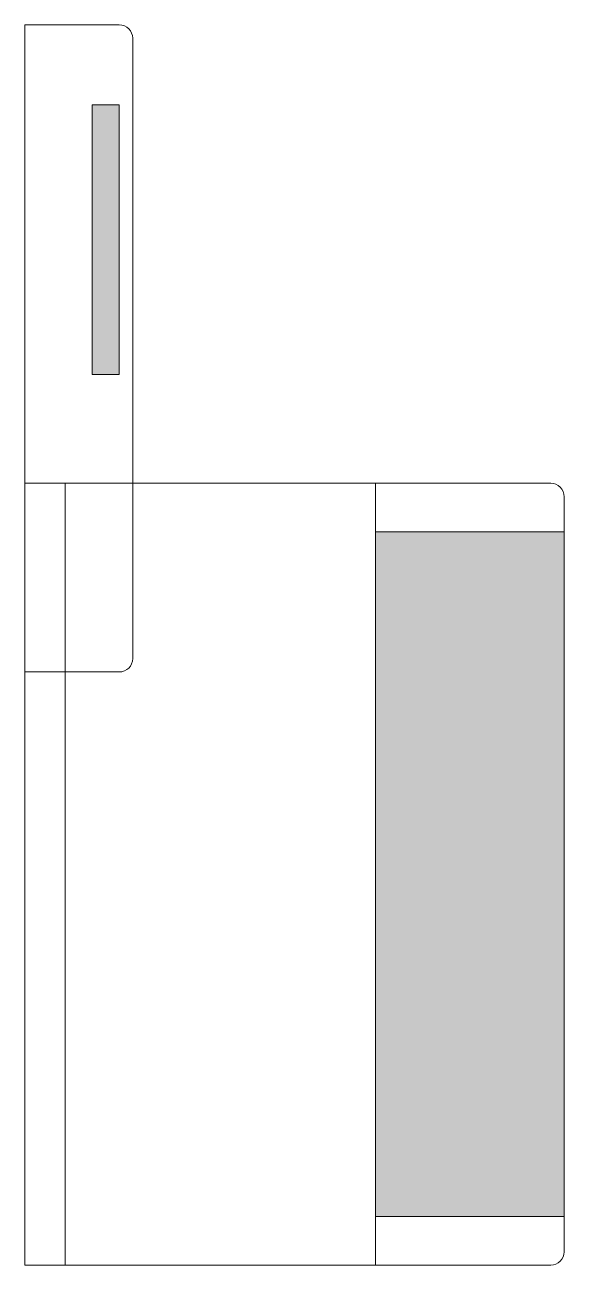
# Model space of a CAD drawing. Header units: millimetres. Extents: x 0 to 20, y 0 to 46.
import ezdxf

# ---------------------------------------------------------------- set-up
doc = ezdxf.new("R2010")
doc.units = ezdxf.units.MM

# ---------------------------------------------------------------- blocks, each defined once
blk = doc.blocks.new('MDD')
at = {"lineweight": 9}
h = blk.add_hatch(color=7, dxfattribs=at)
h.set_gradient(color1=(168, 174, 189), color2=(174, 179, 194), one_color=1, tint=0.72, name='CYLINDER')
h.paths.add_polyline_path([(89309.878, 43461.778), (89310.878, 43461.778), (89310.878, 43471.778), (89309.878, 43471.778)])
h = blk.add_hatch(color=7, dxfattribs=at)
h.set_gradient(color1=(244, 35, 16), color2=(245, 62, 46), one_color=1, tint=0.57, name='INVCYLINDER')
h.paths.add_polyline_path([(89320.378, 43455.941), (89327.378, 43455.941), (89327.378, 43430.541), (89320.378, 43430.541)])
at = {"color": 7, "lineweight": 9}
for p, q in [((89310.878, 43474.741), (89307.378, 43474.741)), ((89307.378, 43474.741), (89307.378, 43450.741)), ((89311.378, 43451.241), (89311.378, 43474.241)), ((89307.378, 43450.741), (89310.878, 43450.741))]:
    blk.add_line(p, q, dxfattribs=at)
for points in [[(89309.878, 43461.778), (89310.878, 43461.778), (89310.878, 43471.778), (89309.878, 43471.778)], [(89307.378, 43457.741), (89308.878, 43457.741), (89308.878, 43428.741), (89307.378, 43428.741)], [(89308.878, 43428.741), (89320.378, 43428.741), (89320.378, 43457.741), (89308.878, 43457.741)], [(89320.378, 43455.941), (89327.378, 43455.941), (89327.378, 43430.541), (89320.378, 43430.541)]]:
    blk.add_lwpolyline(points, close=True, dxfattribs=at)
blk.add_lwpolyline([(89320.378, 43457.741), (89326.878, 43457.741, -0.414214), (89327.378, 43457.241), (89327.378, 43429.241, -0.414214), (89326.878, 43428.741), (89320.378, 43428.741)], format="xyb", close=True, dxfattribs=at)
for centre, start, end in [((89310.878, 43474.241), 0, 90), ((89310.878, 43451.241), 270, 0)]:
    blk.add_arc(centre, 0.5, start, end, dxfattribs=at)

msp = doc.modelspace()

# ---------------------------------------------------------------- block references
at = {"color": 7, "lineweight": 9}
msp.add_blockref('MDD', (-89307.378, -43428.741), dxfattribs=at)

doc.saveas('drawing.dxf')
